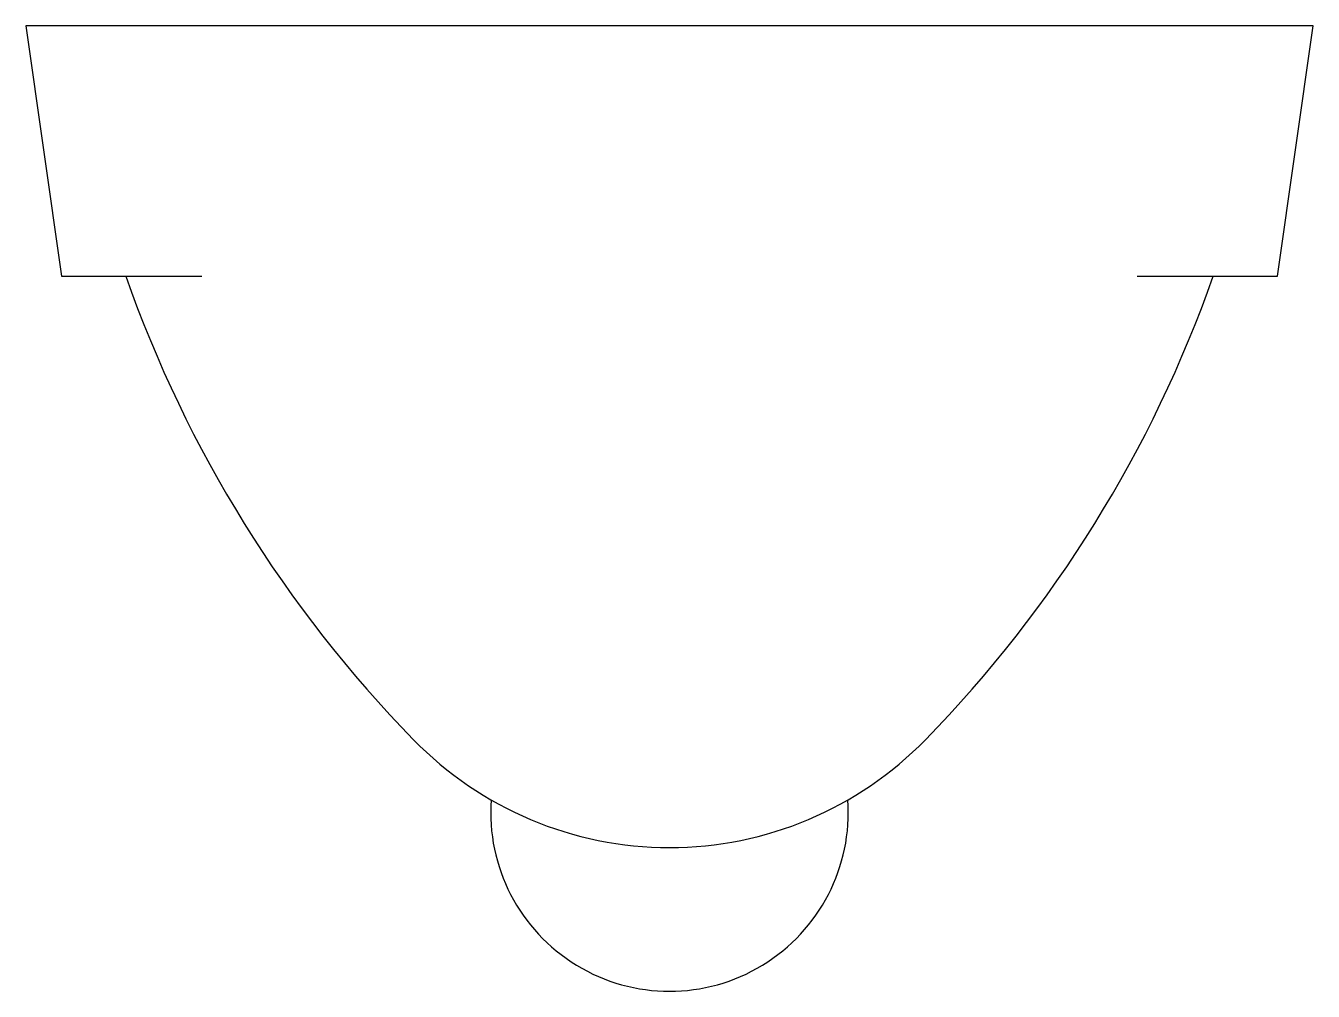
# Model space of a CAD drawing. Extents: x -0.18 to 0.18, y 0 to 0.27.
import ezdxf

# ---------------------------------------------------------------- set-up
doc = ezdxf.new("R2010")
doc.units = 0
doc.layers.add('SN', color=7, linetype='CONTINUOUS')

msp = doc.modelspace()

# ---------------------------------------------------------------- linework, layer by layer
at = {"layer": 'SN', "color": 0}
for p, q in [((-0.1800000000000015, 0.269999999999996), (-0.1699999999999999, 0.1999999999999957)), ((0.1799999999999979, 0.269999999999996), (-0.1800000000000015, 0.269999999999996)), ((0.1699999999999964, 0.1999999999999957), (0.1799999999999979, 0.269999999999996)), ((-0.1699999999999999, 0.1999999999999957), (-0.1307581177041595, 0.1999999999999957)), ((0.1307581177042501, 0.1999999999999957), (0.1699999999999964, 0.1999999999999957))]:
    msp.add_line(p, q, dxfattribs=at)
for centre, radius, start, end in [((0.1812987640010082, 0.3170390112007837), 0.3532831042258992, 199.3470664402912, 224.2916148169168), ((-0.1812987640010082, 0.3170390112007837), 0.353283104225899, 315.7083851830832, 340.6529335597088), ((0, 0.1401687506762528), 0.1, 224.2916148169168, 315.7083851830832), ((0, 0.04999999999999716), 0.04999999999999893, 175.9909663661339, 4.009033633866086)]:
    msp.add_arc(centre, radius, start, end, dxfattribs=at)

doc.saveas('drawing.dxf')
